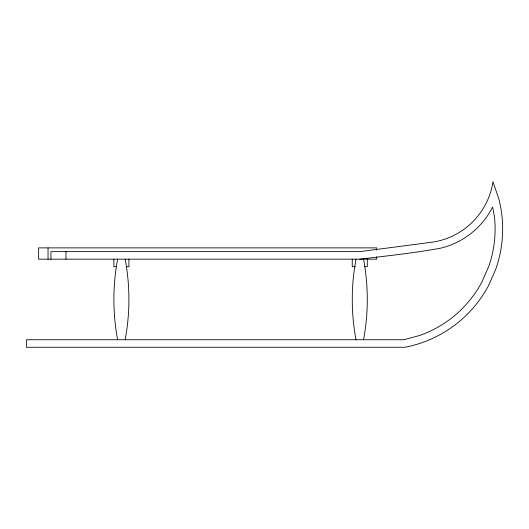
<?xml version="1.0" encoding="UTF-8"?>
<svg xmlns="http://www.w3.org/2000/svg" width="529" height="529" viewBox="0 0 529 529"><rect width="100%" height="100%" fill="white"/><g stroke="black" fill="none" stroke-linecap="round" stroke-linejoin="round"><path stroke-width="0.79" d="M117.636 259.17C112.644 285.726 112.644 313.194 117.636 339.744M125.161 339.744C130.154 313.194 130.154 285.726 125.161 259.17M356.01 259.217C351.018 285.753 351.018 313.208 356.01 339.744M363.535 339.744C368.528 313.208 368.528 285.753 363.535 259.217M359.773 259.217L359.773 259.17C387.135 255.871 414.624 253.021 441.722 247.942A79.495 79.495 0 0 0 488.538 214.185L492.644 207.044L494.476 217.088A112.783 112.783 0 0 1 488.637 266.722L481.866 282.083A112.783 112.783 0 0 1 419.576 335.505L403.779 339.744L26.45 339.744L26.45 347.269L404.771 347.269A120.328 120.328 0 0 0 488.531 285.627L495.746 269.241A120.328 120.328 0 0 0 498.761 198.673L492.962 181.731A71.957 71.957 0 0 1 432.352 242.163L359.773 251.645L50.936 251.645L50.936 259.17M116.254 266.695L113.874 266.695L113.874 259.17M126.55 266.695L128.924 266.695L128.924 259.17M355.422 266.695L352.248 266.695L352.248 259.17M364.924 266.695L367.298 266.695L367.298 259.17M376.708 250.303L376.708 247.883L38.63 247.883L38.63 259.17L376.708 259.17L376.708 256.757M65.986 251.645L65.986 259.17M48.04 247.883L48.04 259.17"/></g></svg>
